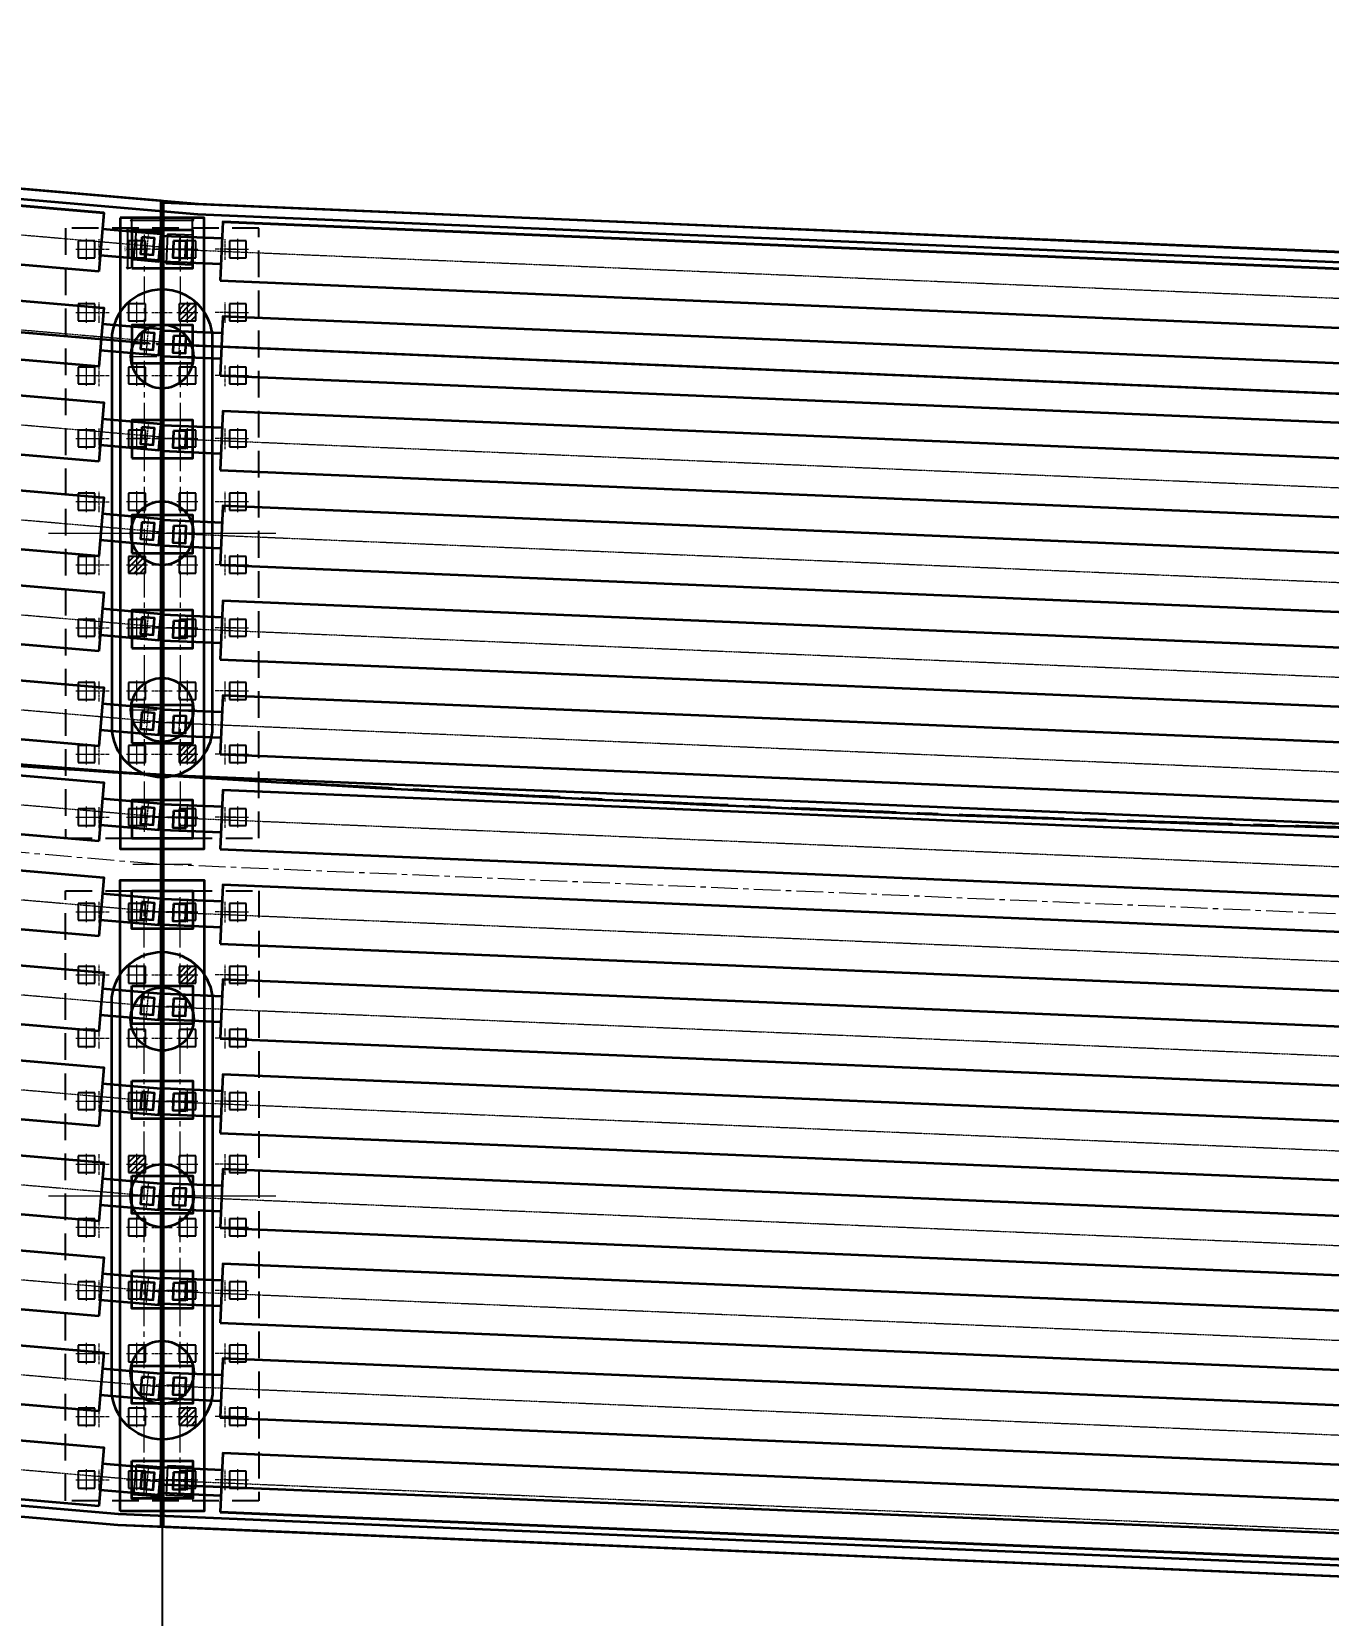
# Model space of a CAD drawing. Header units: millimetres. Extents: x 265754 to 14267433, y -6145605 to 2433772.
# Drawn here: x 6800423 to 6831254, y -614566 to -576919 of the extents above; entities that cross this region are included whole.
import ezdxf
from ezdxf import colors
from ezdxf.entities.mleader import LeaderData, LeaderLine
from ezdxf.math import Vec2, Vec3

# ---------------------------------------------------------------- set-up
doc = ezdxf.new("R2010")
doc.units = ezdxf.units.MM
for name, pattern in [('15-15', [6, 1.5, -3, 1.5]), ('CENTER', [50.8, 31.75, -6.35, 6.35, -6.35]), ('невидимая', [9.525, 6.35, -3.175]), ('осевая', [2, 1.25, -0.25, 0.25, -0.25])]:
    doc.linetypes.add(name, pattern=pattern)
for name, color, linetype, lineweight in [('1-Бетон', 106, 'Continuous', 35), ('1-Оси', 1, 'CENTER', 20), ('ИС_Выноски', 3, 'Continuous', 18), ('ИС_Ось', 3, 'осевая', 18)]:
    doc.layers.add(name, color=color, linetype=linetype, lineweight=lineweight)
doc.layers.add('_Defpoints', color=8, linetype='Continuous', plot=False)
for name, color, linetype in [('ИС_Невидимая', 4, 'невидимая'), ('Основное направление 30.05.Верх покрытия', 7, 'Continuous'), ('Основное направление 30.05.Ось трассы', 7, 'Continuous'), ('Петля 1 ось справа.Верх покрытия', 7, 'Continuous'), ('Штриховая', 7, 'Continuous')]:
    doc.layers.add(name, color=color, linetype=linetype)
doc.styles.add('0', font='isocpeur.ttf', dxfattribs={"width": 0.8, "oblique": 15})
doc.styles.add('ISOCPEUR', font='isocpeur.ttf', dxfattribs={"width": 0.8, "oblique": 15, "height": 2.5})
doc.dimstyles.new('М25', dxfattribs={"dimscale": 25, "dimtxt": 2.5, "dimasz": 2, "dimexe": 1, "dimexo": 1, "dimgap": 1, "dimtad": 1, "dimdec": 0, "dimtxsty": '0', "dimblk1": 'OBLIQUE', "dimblk2": 'OBLIQUE', "dimsah": 1, "dimcen": 2.5, "dimdle": 1, "dimclrd": 256, "dimclre": 256, "dimclrt": 256, "dimaunit": 1, "dimadec": 0, "dimazin": 0, "dimtfac": 0.75, "dimtdec": 0, "dimtmove": 1, "dimatfit": 2, "dimldrblk": 'OBLIQUE', "dimfxl": 1, "dimtolj": 1, "dimtzin": 0, "dimlwd": -1, "dimlwe": -1, "dimarcsym": 0})
pattern_1 = [(176.87772, (98.23885, -49.14669), (-0.00518798, -0.09510861), [])]
pattern_2 = [(176.87772, (101.905245, -44.24796), (-0.00518798, -0.09510861), [])]
pattern_3 = [(176.87772, (94.08722, -51.25713), (-0.00518798, -0.09510861), [])]

# ---------------------------------------------------------------- blocks, each defined once
blk = doc.blocks.new('дорога план')
at = {"layer": 'Основное направление 30.05.Верх покрытия', "color": 84, "flags": 128}
blk.add_lwpolyline([(-265125, 81028, 0.025264), (-191155, 52344, 0.186442), (374243, 80227)], format="xyb", dxfattribs=at)
at = {"layer": 'Основное направление 30.05.Верх покрытия', "color": 6, "flags": 128}
for points in [[(-265125, 77743, 0.024838), (-192097, 49496, 0.186005), (374243, 76946)], [(-265125, 67192, 0.023497), (-195127, 40334, 0.184624), (374243, 66407)], [(-265125, 63916, 0.023087), (-196068, 37485, 0.184202), (374243, 63136)]]:
    blk.add_lwpolyline(points, format="xyb", dxfattribs=at)
at = {"layer": 'Основное направление 30.05.Верх покрытия', "color": 5, "flags": 128}
for points in [[(-265125, 76921, 0.024735), (-192332, 48784, 0.185896), (374243, 76126)], [(374243, 67498, -0.184765), (-194813, 41283, -0.023634), (-265125, 68284, -0.023634)], [(-265125, 62822, 0.022954), (-196382, 36536, 0.184063), (374243, 62046)]]:
    blk.add_lwpolyline(points, format="xyb", dxfattribs=at)
at = {"layer": 'Основное направление 30.05.Ось трассы', "color": 1, "lineweight": 40, "flags": 128}
blk.add_lwpolyline([(-265125, 65117, 0.208487), (374243, 64335)], format="xyb", dxfattribs=at)
at = {"layer": 'Петля 1 ось справа.Верх покрытия', "color": 5, "linetype": '15-15', "flags": 128}
for points in [[(-265125, 72600, 0.024182), (-193572, 45033, 0.185328), (374243, 71810)], [(-265125, 58518, 0.022417), (-197623, 32786, 0.183514), (374243, 57743)]]:
    blk.add_lwpolyline(points, format="xyb", dxfattribs=at)
blk = doc.blocks.new('_None')
blk = doc.blocks.new('*U1424')
at = {"layer": 'ИС_Невидимая', "ltscale": 20}
blk.add_lwpolyline([(-0.2, -0.2), (0.2, -0.2), (0.2, 0.2), (-0.2, 0.2), (-0.2, -0.2)], dxfattribs=at)
at = {"layer": 'ИС_Ось', "ltscale": 50}
for points in [[(-0.25, 0), (0.25, 0)], [(0, -0.25), (0, 0.25)]]:
    blk.add_lwpolyline(points, dxfattribs=at)
blk = doc.blocks.new('*U1425')
at = {"color": 0, "linetype": 'ByBlock', "lineweight": -2, "transparency": 16777216}
for p in [(0, 0), (1.2, 0), (2.4, 0), (3.6, 0), (0, -1.5), (1.2, -1.5), (2.4, -1.5), (3.6, -1.5), (0, -3), (1.2, -3), (2.4, -3), (3.6, -3), (0, -4.5), (1.2, -4.5), (2.4, -4.5), (3.6, -4.5), (0, -6), (1.2, -6), (2.4, -6), (3.6, -6), (0, -7.5), (1.2, -7.5), (2.4, -7.5), (3.6, -7.5), (0, -9), (1.2, -9), (2.4, -9), (3.6, -9), (0, -10.5), (1.2, -10.5), (2.4, -10.5), (3.6, -10.5), (0, -12), (1.2, -12), (2.4, -12), (3.6, -12), (0, -13.5), (1.2, -13.5), (2.4, -13.5), (3.6, -13.5)]:
    blk.add_blockref('*U1424', p, dxfattribs=at)
blk = doc.blocks.new('*U1415')
at = {"layer": 'ИС_Невидимая', "ltscale": 20}
blk.add_lwpolyline([(-0.2, -0.2), (0.2, -0.2), (0.2, 0.2), (-0.2, 0.2), (-0.2, -0.2)], dxfattribs=at)
at = {"layer": 'ИС_Ось', "ltscale": 50}
for points in [[(-0.25, 0), (0.25, 0)], [(0, -0.25), (0, 0.25)]]:
    blk.add_lwpolyline(points, dxfattribs=at)
blk = doc.blocks.new('*U1436')
at = {"color": 0, "linetype": 'ByBlock', "lineweight": -2, "transparency": 16777216}
for p in [(0, 0), (1.2, 0), (2.4, 0), (3.6, 0), (0, -1.5), (1.2, -1.5), (2.4, -1.5), (3.6, -1.5), (0, -3), (1.2, -3), (2.4, -3), (3.6, -3), (0, -4.5), (1.2, -4.5), (2.4, -4.5), (3.6, -4.5), (0, -6), (1.2, -6), (2.4, -6), (3.6, -6), (0, -7.5), (1.2, -7.5), (2.4, -7.5), (3.6, -7.5), (0, -9), (1.2, -9), (2.4, -9), (3.6, -9), (0, -10.5), (1.2, -10.5), (2.4, -10.5), (3.6, -10.5), (0, -12), (1.2, -12), (2.4, -12), (3.6, -12), (0, -13.5), (1.2, -13.5), (2.4, -13.5), (3.6, -13.5)]:
    blk.add_blockref('*U1415', p, dxfattribs=at)
blk = doc.blocks.new('св поле кальм пл')
at = {"layer": 'Штриховая'}
h = blk.add_hatch(dxfattribs=at)
h.set_pattern_fill('ANSI31', color=256, scale=0.03)
h.set_pattern_definition(pattern_2)
h.paths.add_polyline_path([(30.663, -16.32), (30.396, -16.022), (30.098, -16.289), (30.366, -16.587)])
h = blk.add_hatch(dxfattribs=at)
h.set_pattern_fill('ANSI31', color=256, scale=0.03)
h.set_pattern_definition(pattern_1)
h.paths.add_polyline_path([(26.997, -21.219), (26.73, -20.921), (26.432, -21.188), (26.699, -21.486)])
h = blk.add_hatch(dxfattribs=at)
h.set_pattern_fill('ANSI31', color=256, scale=0.03)
h.set_pattern_definition(pattern_3)
h.paths.add_polyline_path([(22.845, -23.329), (22.578, -23.032), (22.28, -23.299), (22.547, -23.596)])
h = blk.add_hatch(dxfattribs=at)
h.set_pattern_fill('ANSI31', color=256, scale=0.03)
h.set_pattern_definition(pattern_3)
h.paths.add_polyline_path([(18.638, -27.101), (18.371, -26.803), (18.669, -26.536), (18.936, -26.834)])
h = blk.add_hatch(dxfattribs=at)
h.set_pattern_fill('ANSI31', color=256, scale=0.03)
h.set_pattern_definition(pattern_1)
h.paths.add_polyline_path([(16.089, -30.998), (15.822, -30.701), (16.12, -30.434), (16.387, -30.731)])
h = blk.add_hatch(dxfattribs=at)
h.set_pattern_fill('ANSI31', color=256, scale=0.03)
h.set_pattern_definition(pattern_2)
h.paths.add_polyline_path([(10.82, -34.11), (10.553, -33.812), (10.851, -33.545), (11.118, -33.843)])
at = {"layer": 'ИС_Невидимая', "ltscale": 0.1}
for points in [[(33.806, -17.129), (23.01, -26.808), (19.939, -23.383), (30.735, -13.704), (33.806, -17.129)], [(11.283, -37.322), (22.079, -27.643), (19.008, -24.218), (8.212, -33.897), (11.283, -37.322)]]:
    blk.add_lwpolyline(points, dxfattribs=at)
at = {"layer": 'ИС_Ось', "color": 1, "ltscale": 500}
blk.add_line((20.541, -24.992), (21.476, -26.034), dxfattribs=at)
at = {"layer": 'ИС_Ось', "color": 1, "lineweight": 40, "ltscale": 2, "true_color": 0xff0000, "flags": 128}
blk.add_lwpolyline([(34.634, -46.806, 0.046583), (-64.636, 63.963, 0.046583)], format="xyb", dxfattribs=at)
at = {"layer": 'ИС_Ось', "color": 1, "ltscale": 500}
for points in [[(32.27, -15.416), (21.082, -25.447)], [(28.408, -21.969), (25.337, -18.544)], [(9.747, -35.609), (20.935, -25.579)], [(16.681, -32.482), (13.61, -29.057)]]:
    blk.add_lwpolyline(points, dxfattribs=at)
at = {"color": 1, "rotation": 131.8774809}
for name, p in [('*U1436', (23.048, -26.102)), ('*U1425', (11.321, -36.616))]:
    blk.add_blockref(name, p, dxfattribs=at)
blk = doc.blocks.new('б33 план')
at = {"layer": '1-Бетон'}
blk.add_lwpolyline([(1400, 700), (31600, 700), (31600, -700), (1400, -700)], close=True, dxfattribs=at)
for points in [[(1400, 310), (0, 310), (0, -310), (1400, -310)], [(31600, 310), (33000, 310), (33000, -310), (31600, -310)]]:
    blk.add_lwpolyline(points, dxfattribs=at)
at = {"layer": 'ИС_Ось', "color": 3, "ltscale": 20}
for points in [[(0, 0), (33000, 0)], [(400, 310), (400, -310)], [(32600, 310), (32600, -310)]]:
    blk.add_lwpolyline(points, dxfattribs=at)
blk = doc.blocks.new('*U2154')
at = {"rotation": 182.4098864728825}
blk.add_blockref('б33 план', (16485, 694), dxfattribs=at)
blk = doc.blocks.new('*U2155')
at = {"layer": '_Defpoints', "color": 0, "linetype": 'ByBlock', "lineweight": -2, "transparency": 16777216}
for p in [(0, 0), (0, -2252), (0, -4504), (0, -6756), (0, -9008), (0, -11260), (0, -13512), (0, -15764), (0, -18016), (0, -20268), (0, -22520), (0, -24772), (0, -27024), (0, -29276)]:
    blk.add_blockref('*U2154', p, dxfattribs=at)
blk = doc.blocks.new('Б24 план')
at = {"layer": '1-Бетон'}
blk.add_lwpolyline([(1400, -700), (22600, -700), (22600, 700), (1400, 700)], close=True, dxfattribs=at)
for points in [[(1400, -310), (0, -310), (0, 310), (1400, 310)], [(22600, -310), (24000, -310), (24000, 310), (22600, 310)]]:
    blk.add_lwpolyline(points, dxfattribs=at)
at = {"layer": 'ИС_Ось', "color": 3, "ltscale": 20}
for points in [[(300, -310), (300, 310)], [(23700, -310), (23700, 310)], [(0, 0), (24000, 0)]]:
    blk.add_lwpolyline(points, dxfattribs=at)
blk = doc.blocks.new('*U2156')
at = {"rotation": 4.910079921255813}
blk.add_blockref('Б24 план', (-11956, -1027), dxfattribs=at)
blk = doc.blocks.new('*U2157')
at = {"layer": '_Defpoints', "color": 0, "linetype": 'ByBlock', "lineweight": -2, "transparency": 16777216}
for p in [(0, 0), (0, -2258), (0, -4516), (0, -6774), (0, -9032), (0, -11290), (0, -13548), (0, -15806), (0, -18064), (0, -20322), (0, -22580), (0, -24838), (0, -27096), (0, -29354)]:
    blk.add_blockref('*U2156', p, dxfattribs=at)
blk = doc.blocks.new('*U1367')
at = {"layer": '1-Бетон'}
blk.add_circle((0, 0), 750, dxfattribs=at)
blk = doc.blocks.new('*U1368')
at = {"layer": '1-Бетон', "color": 0, "linetype": 'ByBlock', "lineweight": -2, "transparency": 16777216}
for p in [(0, 0), (4200, 0), (8400, 0)]:
    blk.add_blockref('*U1367', p, dxfattribs=at)
blk = doc.blocks.new('*U1363')
at = {"layer": 'ИС_Ось', "ltscale": 500}
blk.add_line((0, -725), (0, 725), dxfattribs=at)
blk = doc.blocks.new('*U1364')
at = {"layer": '1-Бетон', "color": 0, "linetype": 'ByBlock', "lineweight": -2, "transparency": 16777216}
for p in [(0, 0), (2250, 0), (4500, 0), (6750, 0), (9000, 0), (11250, 0), (13500, 0)]:
    blk.add_blockref('*U1363', p, dxfattribs=at)
blk = doc.blocks.new('*U1365')
at = {"layer": 'ИС_Ось', "ltscale": 500}
blk.add_lwpolyline([(0, 500), (0, -1000)], dxfattribs=at)
blk = doc.blocks.new('*U1366')
at = {"color": 0, "linetype": 'ByBlock', "lineweight": -2, "transparency": 16777216}
for p in [(0, 0), (4200, 0), (8400, 0)]:
    blk.add_blockref('*U1365', p, dxfattribs=at)
blk = doc.blocks.new('*U1371')
at = {"layer": '1-Бетон'}
blk.add_circle((0, 0), 750, dxfattribs=at)
blk = doc.blocks.new('*U1372')
at = {"layer": '1-Бетон', "color": 0, "linetype": 'ByBlock', "lineweight": -2, "transparency": 16777216}
for p in [(0, 0), (4200, 0), (8400, 0)]:
    blk.add_blockref('*U1371', p, dxfattribs=at)
blk = doc.blocks.new('*U1369')
at = {"layer": 'ИС_Ось', "ltscale": 500}
blk.add_line((0, -725), (0, 725), dxfattribs=at)
blk = doc.blocks.new('*U1370')
at = {"layer": '1-Бетон', "color": 0, "linetype": 'ByBlock', "lineweight": -2, "transparency": 16777216}
for p in [(0, 0), (2250, 0), (4500, 0), (6750, 0), (9000, 0), (11250, 0), (13500, 0)]:
    blk.add_blockref('*U1369', p, dxfattribs=at)
blk = doc.blocks.new('_OBLIQUE')
at = {"color": 0, "linetype": 'ByBlock', "lineweight": -2}
blk.add_line((0.5, 0.5), (-0.5, -0.5), dxfattribs=at)
blk = doc.blocks.new('*D2160')
at = {"layer": '_Defpoints', "color": 2, "transparency": 16777216}
for p, q in [((6802776, -581403), (6804276, -581403)), ((6802801, -581617), (6802801, -581378)), ((6804251, -581617), (6804251, -581378))]:
    blk.add_line(p, q, dxfattribs=at)
at = {"layer": 'Defpoints', "color": 0, "transparency": 16777216}
for p in [(6802801, -581642), (6804251, -581403), (6804251, -581642)]:
    blk.add_point(p, dxfattribs=at)
at = {"layer": '_Defpoints', "color": 2, "transparency": 16777216, "xscale": 50, "yscale": 50, "zscale": 50, "rotation": 180}
blk.add_blockref('_OBLIQUE', (6802801, -581403), dxfattribs=at)
at = {"layer": '_Defpoints', "color": 2, "transparency": 16777216, "xscale": 50, "yscale": 50, "zscale": 50}
blk.add_blockref('_OBLIQUE', (6804251, -581403), dxfattribs=at)
at = {"layer": '_Defpoints', "color": 2, "transparency": 16777216, "insert": (6803526, -581347), "char_height": 62.5, "attachment_point": 5, "style": '0'}
blk.add_mtext('\\A1;1450', dxfattribs=at)
blk = doc.blocks.new('*D2161')
at = {"layer": '_Defpoints', "color": 2, "transparency": 16777216}
for p, q in [((6802776, -581642), (6802678, -581642)), ((6802703, -581617), (6802703, -582567)), ((6802776, -582542), (6802678, -582542))]:
    blk.add_line(p, q, dxfattribs=at)
at = {"layer": 'Defpoints', "color": 0, "transparency": 16777216}
for p in [(6802801, -581642), (6802703, -582542), (6802801, -582542)]:
    blk.add_point(p, dxfattribs=at)
at = {"layer": '_Defpoints', "color": 2, "transparency": 16777216, "xscale": 50, "yscale": 50, "zscale": 50}
for p, rotation in [((6802703, -581642), 90), ((6802703, -582542), 270)]:
    blk.add_blockref('_OBLIQUE', p, dxfattribs=dict(at, rotation=rotation))
at = {"layer": '_Defpoints', "color": 2, "transparency": 16777216, "insert": (6802647, -582092), "char_height": 62.5, "attachment_point": 5, "rotation": 90, "style": '0'}
blk.add_mtext('\\A1;900', dxfattribs=at)
blk = doc.blocks.new('мост план кальмиус')
at = {"layer": 'ИС_Выноски'}
ml = blk.add_multileader_mtext('Standard', dxfattribs=at)
ml.set_content('Ось опоры ОП2 \\PПК 70+5,09', color=256, style='ISOCPEUR')
ml.set_leader_properties(color=256, linetype='ByLayer')
ml.set_arrow_properties(name='NONE')
ml.build(insert=Vec2(0, 0))
ml.multileader.update_dxf_attribs({"text_left_attachment_type": 6, "text_right_attachment_type": 6, "dogleg_length": 0.36, "arrow_head_size": 600, "scale": 200})
ctx = ml.context
ctx.base_point, ctx.scale, ctx.char_height, ctx.arrow_head_size, ctx.landing_gap_size, ctx.plane_origin, ctx.plane_x_axis, ctx.plane_y_axis = Vec3(-49547.1, -28758.8), 200, 1200, 600, 125, Vec3(-42551.4, -9400.5), Vec3(0, 1), Vec3(-1, 0)
ctx.left_attachment, ctx.right_attachment, ctx.text_align_type = 6, 6, 1
notes = []
notes.append((ctx, [(1, (1, 1, 0), (-49547.1, -19064.7), (0, -1), 161, [(1, [(-49547.1, -16236.4)], 0, [])])]))
ctx.mtext.insert, ctx.mtext.text_direction, ctx.mtext.rotation, ctx.mtext.width, ctx.mtext.alignment, ctx.mtext.flow_direction = Vec3(-50987.1, -23992.3), Vec3(0, 1), 1.5707963, 12285.253, 2, 5
for ctx, leaders in notes:
    for number, flags, end, landing, length, lines in leaders:
        leader = LeaderData()
        leader.index, (leader.has_last_leader_line, leader.has_dogleg_vector, leader.attachment_direction) = number, flags
        leader.last_leader_point, leader.dogleg_vector, leader.dogleg_length = Vec3(end), Vec3(landing), length
        for number, points, colour, breaks in lines:
            line = LeaderLine()
            line.index, line.vertices, line.color, line.breaks = number, Vec3.list(points), colors.encode_raw_color(colour), breaks
            leader.lines.append(line)
        ctx.leaders.append(leader)

msp = doc.modelspace()

# ---------------------------------------------------------------- linework, layer by layer
at = {"layer": '1-Бетон', "color": 4}
for points in [[(6803501.425, -580938.1323), (6779525.5592, -578878.4265), (6779525.5592, -610440.5297), (6802469.65, -612411.5983), (6803501.425, -612455.0209), (6803501.425, -580938.1323)], [(6802139.9436, -581222.6442), (6781017.7422, -579408.0894)], [(6836522.2504, -582366.7639), (6803551.425, -580991.8639), (6803551.425, -612457.1251), (6836177.1966, -613830.1897), (6836522.2504, -613829.3684), (6836522.2504, -582366.7639)], [(6803214.6911, -584329.5702), (6779238.8253, -582269.8644)], [(6803393.0175, -584338.189), (6836509.1209, -585731.9037)], [(6779571.5768, -592745.9091), (6803500.4576, -594592.1653)], [(6836522.2504, -595958.2337), (6803550.4091, -594595.2649)]]:
    msp.add_lwpolyline(points, dxfattribs=at)
at = {"layer": '1-Бетон'}
for points in [[(6779525.5592, -578878.4265), (6804390.0413, -581014.4711), (6836841.2633, -582380.1897), (6869303.2375, -582380.1897), (6901754.4595, -581014.4711), (6926618.9416, -578878.4265)], [(6868172.6887, -582630.1897), (6836836.0049, -582630.1897), (6804374.0786, -581264.0206), (6779525.5592, -579129.3473)], [(6804966.611, -581439.0903), (6835140.411, -582708.9629)], [(6802020.1145, -596165.5066), (6797301.2042, -595760.117)], [(6926618.9416, -610189.6088), (6903658.8881, -612162.0488), (6869962.0458, -613580.1897), (6836182.455, -613580.1897), (6802485.6126, -612162.0488), (6779525.5592, -610189.6088)], [(6802020.1145, -611971.5066), (6780897.9131, -610156.9518)], [(6779525.5592, -610440.5297), (6802469.65, -612411.5983), (6836177.1966, -613830.1897), (6869967.3041, -613830.1897), (6903674.8508, -612411.5983), (6926618.9416, -610440.5297)], [(6836563.6054, -612830.2239), (6803591.8126, -611465.5082)], [(6835080.4515, -613383.6788), (6804907.1607, -612113.8276)]]:
    msp.add_lwpolyline(points, dxfattribs=at)
at = {"layer": '1-Бетон', "color": 3}
for points in [[(6802525.7753, -581342.2601), (6802525.7753, -596342.2601), (6804525.8414, -596342.2601), (6804525.8414, -581342.2601)], [(6802525.5871, -612092.7267), (6802525.9635, -597092.5489), (6804526.0296, -597091.5708), (6804525.6532, -612091.7486)]]:
    msp.add_lwpolyline(points, close=True, dxfattribs=at)
at = {"layer": '1-Бетон', "color": 5}
for points in [[(6802801.425, -582541.9045), (6804251.425, -582541.9045), (6804251.425, -581641.9045), (6802801.425, -581641.9045), (6802801.425, -582541.9045)], [(6803043.6612, -581802.122), (6803009.4243, -582200.6541), (6803308.3234, -582226.3317), (6803342.5603, -581827.7996), (6803043.6612, -581802.122)], [(6803796.604, -581890.2928), (6803779.7848, -582289.9391), (6804079.5195, -582302.5535), (6804096.3387, -581902.9072), (6803796.604, -581890.2928)], [(6802801.425, -584799.9045), (6804251.425, -584799.9045), (6804251.425, -583899.9045), (6802801.425, -583899.9045), (6802801.425, -584799.9045)], [(6803043.6612, -584060.122), (6803009.4243, -584458.6541), (6803308.3234, -584484.3317), (6803342.5603, -584085.7996), (6803043.6612, -584060.122)], [(6803796.604, -584148.2928), (6803779.7848, -584547.9391), (6804079.5195, -584560.5535), (6804096.3387, -584160.9072), (6803796.604, -584148.2928)], [(6802801.425, -587057.9045), (6804251.425, -587057.9045), (6804251.425, -586157.9045), (6802801.425, -586157.9045), (6802801.425, -587057.9045)], [(6803043.6612, -586318.122), (6803009.4243, -586716.6541), (6803308.3234, -586742.3317), (6803342.5603, -586343.7996), (6803043.6612, -586318.122)], [(6803796.604, -586406.2928), (6803779.7848, -586805.9391), (6804079.5195, -586818.5535), (6804096.3387, -586418.9072), (6803796.604, -586406.2928)], [(6802801.425, -589315.9045), (6804251.425, -589315.9045), (6804251.425, -588415.9045), (6802801.425, -588415.9045), (6802801.425, -589315.9045)], [(6803043.6612, -588576.122), (6803009.4243, -588974.6541), (6803308.3234, -589000.3317), (6803342.5603, -588601.7996), (6803043.6612, -588576.122)], [(6803796.604, -588664.2928), (6803779.7848, -589063.9391), (6804079.5195, -589076.5535), (6804096.3387, -588676.9072), (6803796.604, -588664.2928)], [(6802801.425, -591573.9045), (6804251.425, -591573.9045), (6804251.425, -590673.9045), (6802801.425, -590673.9045), (6802801.425, -591573.9045)], [(6803043.6612, -590834.122), (6803009.4243, -591232.6541), (6803308.3234, -591258.3317), (6803342.5603, -590859.7996), (6803043.6612, -590834.122)], [(6803796.604, -590922.2928), (6803779.7848, -591321.9391), (6804079.5195, -591334.5535), (6804096.3387, -590934.9072), (6803796.604, -590922.2928)], [(6802801.425, -593831.9045), (6804251.425, -593831.9045), (6804251.425, -592931.9045), (6802801.425, -592931.9045), (6802801.425, -593831.9045)], [(6803043.6612, -593092.122), (6803009.4243, -593490.6541), (6803308.3234, -593516.3317), (6803342.5603, -593117.7996), (6803043.6612, -593092.122)], [(6803796.604, -593180.2928), (6803779.7848, -593579.9391), (6804079.5195, -593592.5535), (6804096.3387, -593192.9072), (6803796.604, -593180.2928)], [(6802801.425, -596089.9045), (6804251.425, -596089.9045), (6804251.425, -595189.9045), (6802801.425, -595189.9045), (6802801.425, -596089.9045)], [(6803043.6612, -595350.122), (6803009.4243, -595748.6541), (6803308.3234, -595774.3317), (6803342.5603, -595375.7996), (6803043.6612, -595350.122)], [(6803796.604, -595438.2928), (6803779.7848, -595837.9391), (6804079.5195, -595850.5535), (6804096.3387, -595450.9072), (6803796.604, -595438.2928)], [(6802801.425, -597343.9045), (6804251.425, -597343.9045), (6804251.425, -598243.9045), (6802801.425, -598243.9045), (6802801.425, -597343.9045)], [(6803043.6612, -597608.122), (6803009.4243, -598006.6541), (6803308.3234, -598032.3317), (6803342.5603, -597633.7996), (6803043.6612, -597608.122)], [(6803796.604, -597654.2928), (6803779.7848, -598053.9391), (6804079.5195, -598066.5535), (6804096.3387, -597666.9072), (6803796.604, -597654.2928)], [(6802801.425, -599601.9045), (6804251.425, -599601.9045), (6804251.425, -600501.9045), (6802801.425, -600501.9045), (6802801.425, -599601.9045)], [(6803043.6612, -599866.122), (6803009.4243, -600264.6541), (6803308.3234, -600290.3317), (6803342.5603, -599891.7996), (6803043.6612, -599866.122)], [(6803796.604, -599906.2928), (6803779.7848, -600305.9391), (6804079.5195, -600318.5535), (6804096.3387, -599918.9072), (6803796.604, -599906.2928)], [(6802801.425, -601859.9045), (6804251.425, -601859.9045), (6804251.425, -602759.9045), (6802801.425, -602759.9045), (6802801.425, -601859.9045)], [(6803043.6612, -602124.122), (6803009.4243, -602522.6541), (6803308.3234, -602548.3317), (6803342.5603, -602149.7996), (6803043.6612, -602124.122)], [(6803796.604, -602158.2928), (6803779.7848, -602557.9391), (6804079.5195, -602570.5535), (6804096.3387, -602170.9072), (6803796.604, -602158.2928)], [(6802801.425, -604117.9045), (6804251.425, -604117.9045), (6804251.425, -605017.9045), (6802801.425, -605017.9045), (6802801.425, -604117.9045)], [(6803043.6612, -604382.122), (6803009.4243, -604780.6541), (6803308.3234, -604806.3317), (6803342.5603, -604407.7996), (6803043.6612, -604382.122)], [(6803796.604, -604410.2928), (6803779.7848, -604809.9391), (6804079.5195, -604822.5535), (6804096.3387, -604422.9072), (6803796.604, -604410.2928)], [(6802801.425, -606375.9045), (6804251.425, -606375.9045), (6804251.425, -607275.9045), (6802801.425, -607275.9045), (6802801.425, -606375.9045)], [(6803043.6612, -606640.122), (6803009.4243, -607038.6541), (6803308.3234, -607064.3317), (6803342.5603, -606665.7996), (6803043.6612, -606640.122)], [(6803796.604, -606662.2928), (6803779.7848, -607061.9391), (6804079.5195, -607074.5535), (6804096.3387, -606674.9072), (6803796.604, -606662.2928)], [(6802801.425, -608633.9045), (6804251.425, -608633.9045), (6804251.425, -609533.9045), (6802801.425, -609533.9045), (6802801.425, -608633.9045)], [(6803043.6612, -608898.122), (6803009.4243, -609296.6541), (6803308.3234, -609322.3317), (6803342.5603, -608923.7996), (6803043.6612, -608898.122)], [(6803796.604, -608914.2928), (6803779.7848, -609313.9391), (6804079.5195, -609326.5535), (6804096.3387, -608926.9072), (6803796.604, -608914.2928)], [(6802801.425, -610891.9045), (6804251.425, -610891.9045), (6804251.425, -611791.9045), (6802801.425, -611791.9045), (6802801.425, -610891.9045)], [(6803043.6612, -611156.122), (6803009.4243, -611554.6541), (6803308.3234, -611580.3317), (6803342.5603, -611181.7996), (6803043.6612, -611156.122)], [(6803796.604, -611166.2928), (6803779.7848, -611565.9391), (6804079.5195, -611578.5535), (6804096.3387, -611178.9072), (6803796.604, -611166.2928)]]:
    msp.add_lwpolyline(points, dxfattribs=at)
at = {"layer": '1-Бетон', "elevation": -5778.159}
for points in [[(6802326.4891, -584242.5938), (6802326.4891, -593442.53, 0.9958479419), (6804726.4891, -593442.53), (6804726.4891, -584242.5938, 0.9958479419)], [(6802326.4891, -609192.2152), (6802326.4891, -599992.279, -0.9958479419), (6804726.4891, -599992.279), (6804726.4891, -609192.2152, -0.9958479419)]]:
    msp.add_lwpolyline(points, format="xyb", close=True, dxfattribs=at)
at = {"layer": '1-Бетон', "color": 1}
msp.add_arc((6853073.4951, 203871.9588), 800001.3732, 266.0846828165, 273.246619114, dxfattribs=at)
at = {"layer": '1-Оси', "color": 1, "ltscale": 20}
msp.add_lwpolyline([(6926618.9416, -594659.6217), (6902746.4591, -596710.4462), (6869622.2208, -598105.1909), (6836502.7045, -598104.3667), (6803398.0417, -596710.4462), (6779525.5592, -594659.6217)], dxfattribs=at)
at = {"layer": '_Defpoints', "color": 2}
for points in [[(6802907.0505, -581639.8336), (6802847.136, -582337.2648), (6803444.9341, -582388.6201), (6803504.8487, -581691.1889)], [(6803653.0439, -581734.1183), (6803623.6102, -582433.4992), (6804223.0796, -582458.728), (6804252.5132, -581759.3471)], [(6802907.0505, -610993.8336), (6802847.136, -611691.2648), (6803444.9341, -611742.6201), (6803504.8487, -611045.1889)], [(6803653.0439, -611010.1183), (6803623.6102, -611709.4992), (6804223.0796, -611734.728), (6804252.5132, -611035.3471)]]:
    msp.add_lwpolyline(points, close=True, dxfattribs=at)
at = {"layer": '_Defpoints', "lineweight": 40, "flags": 128}
msp.add_lwpolyline([(6538752.5302, -589636.0559, 0.2084871919), (7167131.0908, -589750.8949, 0.2084871919)], format="xyb", dxfattribs=at)
at = {"layer": 'ИС_Ось', "color": 1, "ltscale": 500}
msp.add_line((6804226.425, -596716.9045), (6802826.425, -596716.9045), dxfattribs=at)
for points in [[(6803526.425, -581068.0336), (6803526.425, -596618.2649)], [(6800826.425, -588842.2601), (6806226.425, -588842.2601)], [(6803526.425, -612365.7754), (6803526.425, -596815.5441)], [(6800826.425, -604591.6597), (6806226.425, -604591.6597)]]:
    msp.add_lwpolyline(points, dxfattribs=at)
at = {"layer": 'ИС_Ось', "ltscale": 50}
for points in [[(6802026.6247, -582342.856), (6802026.6247, -581842.856)], [(6803526.6247, -582342.856), (6803526.6247, -581842.856)], [(6805026.2245, -582342.856), (6805026.2245, -581842.856)], [(6801776.6247, -582092.856), (6802276.6247, -582092.856)], [(6803276.6247, -582092.856), (6803776.6247, -582092.856)], [(6805276.2245, -582092.856), (6804776.2245, -582092.856)], [(6802026.6247, -583842.856), (6802026.6247, -583342.856)], [(6803526.6247, -583842.856), (6803526.6247, -583342.856)], [(6805026.2245, -583842.856), (6805026.2245, -583342.856)], [(6801776.6247, -583592.856), (6802276.6247, -583592.856)], [(6803276.6247, -583592.856), (6803776.6247, -583592.856)], [(6805276.2245, -583592.856), (6804776.2245, -583592.856)], [(6802026.6251, -585342.9714), (6802026.6251, -584842.9714)], [(6803526.6251, -585342.9714), (6803526.6251, -584842.9714)], [(6805026.2249, -585342.9714), (6805026.2249, -584842.9714)], [(6801776.6251, -585092.9714), (6802276.6251, -585092.9714)], [(6803276.6251, -585092.9714), (6803776.6251, -585092.9714)], [(6805276.2249, -585092.9714), (6804776.2249, -585092.9714)], [(6802026.6251, -586842.9714), (6802026.6251, -586342.9714)], [(6803526.6251, -586842.9714), (6803526.6251, -586342.9714)], [(6805026.2249, -586842.9714), (6805026.2249, -586342.9714)], [(6801776.6251, -586592.9714), (6802276.6251, -586592.9714)], [(6803276.6251, -586592.9714), (6803776.6251, -586592.9714)], [(6805276.2249, -586592.9714), (6804776.2249, -586592.9714)], [(6802026.6251, -588342.9714), (6802026.6251, -587842.9714)], [(6803526.6251, -588342.9714), (6803526.6251, -587842.9714)], [(6805026.2249, -588342.9714), (6805026.2249, -587842.9714)], [(6801776.6251, -588092.9714), (6802276.6251, -588092.9714)], [(6803276.6251, -588092.9714), (6803776.6251, -588092.9714)], [(6805276.2249, -588092.9714), (6804776.2249, -588092.9714)], [(6802026.6251, -589842.9714), (6802026.6251, -589342.9714)], [(6803526.6251, -589842.9714), (6803526.6251, -589342.9714)], [(6805026.2249, -589842.9714), (6805026.2249, -589342.9714)], [(6801776.6251, -589592.9714), (6802276.6251, -589592.9714)], [(6803276.6251, -589592.9714), (6803776.6251, -589592.9714)], [(6805276.2249, -589592.9714), (6804776.2249, -589592.9714)], [(6802026.6247, -591342.856), (6802026.6247, -590842.856)], [(6803526.6247, -591342.856), (6803526.6247, -590842.856)], [(6805026.2245, -591342.856), (6805026.2245, -590842.856)], [(6801776.6247, -591092.856), (6802276.6247, -591092.856)], [(6803276.6247, -591092.856), (6803776.6247, -591092.856)], [(6805276.2245, -591092.856), (6804776.2245, -591092.856)], [(6802026.6247, -592842.856), (6802026.6247, -592342.856)], [(6803526.6247, -592842.856), (6803526.6247, -592342.856)], [(6805026.2245, -592842.856), (6805026.2245, -592342.856)], [(6801776.6247, -592592.856), (6802276.6247, -592592.856)], [(6803276.6247, -592592.856), (6803776.6247, -592592.856)], [(6805276.2245, -592592.856), (6804776.2245, -592592.856)], [(6802026.1242, -594342.9714), (6802026.1242, -593842.9714)], [(6803526.1242, -594342.9714), (6803526.1242, -593842.9714)], [(6805025.724, -594342.9714), (6805025.724, -593842.9714)], [(6801776.1242, -594092.9714), (6802276.1242, -594092.9714)], [(6803276.1242, -594092.9714), (6803776.1242, -594092.9714)], [(6805275.724, -594092.9714), (6804775.724, -594092.9714)], [(6802026.6247, -595842.856), (6802026.6247, -595342.856)], [(6803526.6247, -595842.856), (6803526.6247, -595342.856)], [(6805026.2245, -595842.856), (6805026.2245, -595342.856)], [(6801776.6247, -595592.856), (6802276.6247, -595592.856)], [(6803276.6247, -595592.856), (6803776.6247, -595592.856)], [(6805276.2245, -595592.856), (6804776.2245, -595592.856)], [(6802026.6251, -598093.2601), (6802026.6251, -597593.2601)], [(6803526.6251, -598093.2601), (6803526.6251, -597593.2601)], [(6805026.2249, -598093.2601), (6805026.2249, -597593.2601)], [(6801776.6251, -597843.2601), (6802276.6251, -597843.2601)], [(6803276.6251, -597843.2601), (6803776.6251, -597843.2601)], [(6805276.2249, -597843.2601), (6804776.2249, -597843.2601)], [(6802026.6247, -599593.1447), (6802026.6247, -599093.1447)], [(6803526.6247, -599593.1447), (6803526.6247, -599093.1447)], [(6805026.2245, -599593.1447), (6805026.2245, -599093.1447)], [(6801776.6247, -599343.1447), (6802276.6247, -599343.1447)], [(6803276.6247, -599343.1447), (6803776.6247, -599343.1447)], [(6805276.2245, -599343.1447), (6804776.2245, -599343.1447)], [(6801776.6247, -600843.1447), (6802276.6247, -600843.1447)], [(6802026.6247, -601093.1447), (6802026.6247, -600593.1447)], [(6803276.6247, -600843.1447), (6803776.6247, -600843.1447)], [(6803526.6247, -601093.1447), (6803526.6247, -600593.1447)], [(6805276.2245, -600843.1447), (6804776.2245, -600843.1447)], [(6805026.2245, -601093.1447), (6805026.2245, -600593.1447)], [(6801776.6251, -602343.2601), (6802276.6251, -602343.2601)], [(6802026.6251, -602593.2601), (6802026.6251, -602093.2601)], [(6803276.6251, -602343.2601), (6803776.6251, -602343.2601)], [(6803526.6251, -602593.2601), (6803526.6251, -602093.2601)], [(6805276.2249, -602343.2601), (6804776.2249, -602343.2601)], [(6805026.2249, -602593.2601), (6805026.2249, -602093.2601)], [(6801776.6251, -603843.2601), (6802276.6251, -603843.2601)], [(6802026.6251, -604093.2601), (6802026.6251, -603593.2601)], [(6803276.6251, -603843.2601), (6803776.6251, -603843.2601)], [(6803526.6251, -604093.2601), (6803526.6251, -603593.2601)], [(6805276.2249, -603843.2601), (6804776.2249, -603843.2601)], [(6805026.2249, -604093.2601), (6805026.2249, -603593.2601)], [(6801776.6251, -605343.2601), (6802276.6251, -605343.2601)], [(6802026.6251, -605593.2601), (6802026.6251, -605093.2601)], [(6803276.6251, -605343.2601), (6803776.6251, -605343.2601)], [(6803526.6251, -605593.2601), (6803526.6251, -605093.2601)], [(6805276.2249, -605343.2601), (6804776.2249, -605343.2601)], [(6805026.2249, -605593.2601), (6805026.2249, -605093.2601)], [(6801776.6251, -606843.2601), (6802276.6251, -606843.2601)], [(6802026.6251, -607093.2601), (6802026.6251, -606593.2601)], [(6803276.6251, -606843.2601), (6803776.6251, -606843.2601)], [(6803526.6251, -607093.2601), (6803526.6251, -606593.2601)], [(6805276.2249, -606843.2601), (6804776.2249, -606843.2601)], [(6805026.2249, -607093.2601), (6805026.2249, -606593.2601)], [(6801776.6251, -608343.2601), (6802276.6251, -608343.2601)], [(6802026.6251, -608593.2601), (6802026.6251, -608093.2601)], [(6803276.6251, -608343.2601), (6803776.6251, -608343.2601)], [(6803526.6251, -608593.2601), (6803526.6251, -608093.2601)], [(6805276.2249, -608343.2601), (6804776.2249, -608343.2601)], [(6805026.2249, -608593.2601), (6805026.2249, -608093.2601)], [(6801776.6247, -609843.1447), (6802276.6247, -609843.1447)], [(6802026.6247, -610093.1447), (6802026.6247, -609593.1447)], [(6803276.6247, -609843.1447), (6803776.6247, -609843.1447)], [(6803526.6247, -610093.1447), (6803526.6247, -609593.1447)], [(6805276.2245, -609843.1447), (6804776.2245, -609843.1447)], [(6805026.2245, -610093.1447), (6805026.2245, -609593.1447)], [(6801776.6251, -611343.2601), (6802276.6251, -611343.2601)], [(6802026.6251, -611593.2601), (6802026.6251, -611093.2601)], [(6803276.6251, -611343.2601), (6803776.6251, -611343.2601)], [(6803526.6251, -611593.2601), (6803526.6251, -611093.2601)], [(6805276.2249, -611343.2601), (6804776.2249, -611343.2601)], [(6805026.2249, -611593.2601), (6805026.2249, -611093.2601)]]:
    msp.add_lwpolyline(points, dxfattribs=at)
at = {"layer": 'ИС_Ось', "ltscale": 500, "elevation": 5778.159}
for points in [[(6803101.425, -581741.9045), (6803101.425, -595941.9045)], [(6803101.425, -611692.9045), (6803101.425, -597492.9045)]]:
    msp.add_lwpolyline(points, dxfattribs=at)
at = {"layer": 'ИС_Ось', "ltscale": 500}
for points in [[(6803951.425, -581741.9045), (6803951.425, -595941.9045)], [(6803951.425, -611692.9045), (6803951.425, -597492.9045)]]:
    msp.add_lwpolyline(points, dxfattribs=at)
at = {"layer": 'Основное направление 30.05.Ось трассы', "color": 2, "lineweight": 40, "true_color": 0xf1eb1f, "flags": 128}
msp.add_lwpolyline([(6538152.8717, -591010.9776, 0.2084871919), (7167730.2467, -591126.0357, 0.2084871919)], format="xyb", dxfattribs=at)
at = {"layer": 'Основное направление 30.05.Ось трассы', "color": 1, "lineweight": 40, "flags": 128}
msp.add_lwpolyline([(6533255.6608, -602239.5049, 0.2084871919), (7172623.3532, -602356.3522)], format="xyb", dxfattribs=at)

# ---------------------------------------------------------------- block references
at = {"rotation": 0.05956409231201451}
msp.add_blockref('дорога план', (6798447.7567, -667080.4588), dxfattribs=at)
at = {"xscale": -1, "rotation": 90}
msp.add_blockref('*U1366', (6803276.425, -584642.2601), dxfattribs=at)
at = {"layer": '1-Бетон'}
msp.add_blockref('мост план кальмиус', (6853073.53, -668947.9294), dxfattribs=at)
at = {"layer": '1-Бетон', "color": 1, "xscale": 999.9999999999985, "yscale": 999.9999999999985, "zscale": 999.9999999999985, "rotation": 228.1225190970572}
msp.add_blockref('св поле кальм пл', (6836546.8121, -598105.1897), dxfattribs=at)
at = {"layer": '1-Бетон', "xscale": -1, "rotation": 90}
for name, p in [('*U1370', (6803526.425, -582091.9045)), ('*U1372', (6803526.425, -584642.2601))]:
    msp.add_blockref(name, p, dxfattribs=at)
at = {"layer": '1-Бетон', "rotation": 90}
for name, p in [('*U1364', (6803526.425, -611341.6597)), ('*U1368', (6803526.425, -608791.6597))]:
    msp.add_blockref(name, p, dxfattribs=at)
at = {"layer": '_Defpoints', "xscale": -1}
for name, p in [('*U2157', (6791518.9284, -581012.798)), ('*U2155', (6820023.8227, -582773.3968))]:
    msp.add_blockref(name, p, dxfattribs=at)

# ---------------------------------------------------------------- dimensions: what is measured, and where the dimension line sits
at = {"layer": '_Defpoints', "color": 2}
for base, p2, angle, picture, middle in [((6802702.8125, -582541.9045), (6802801.425, -582541.9045), 90.00002423, '*D2161', (6802646.5625, -582091.9045)), ((6804251.425, -581403.4201), (6804251.425, -581641.9045), 0.00002421, '*D2160', (6803526.425, -581347.1701))]:
    dim = msp.add_linear_dim(base=base, p1=(6802801.425, -581641.9045), p2=p2, angle=angle, dimstyle='М25', override={"dimclrd": 2, "dimclre": 2, "dimclrt": 2}, dxfattribs=at)
    dim.commit()
    dim.dimension.update_dxf_attribs({"geometry": picture, "text_midpoint": middle})

# ---------------------------------------------------------------- leaders
at = {"layer": 'ИС_Выноски'}
ml = msp.add_multileader_mtext('Standard', dxfattribs=at)
ml.set_content('Ось опоры ОП2 \\PПК 70+5,09', color=256, style='ISOCPEUR')
ml.set_leader_properties(color=256, linetype='ByLayer')
ml.set_arrow_properties(name='NONE')
ml.build(insert=Vec2(0, 0))
ml.multileader.update_dxf_attribs({"text_left_attachment_type": 6, "text_right_attachment_type": 6, "dogleg_length": 0.36, "arrow_head_size": 600, "scale": 200})
ctx = ml.context
ctx.base_point, ctx.scale, ctx.char_height, ctx.arrow_head_size, ctx.landing_gap_size, ctx.plane_origin, ctx.plane_x_axis, ctx.plane_y_axis = Vec3(6803526.425, -499063.6887), 200, 1200, 600, 125, Vec3(6810522.1015, -479705.4074), Vec3(0, 1), Vec3(-1, 0)
ctx.left_attachment, ctx.right_attachment, ctx.text_align_type = 6, 6, 1
notes = []
notes.append((ctx, [(1, (1, 1, 0), (6803526.425, -489369.5689), (0, -1), 161.0417, [(1, [(6803526.425, -486541.2457)], 0, [])])]))
ctx.mtext.insert, ctx.mtext.text_direction, ctx.mtext.rotation, ctx.mtext.width, ctx.mtext.alignment, ctx.mtext.flow_direction = Vec3(6802086.425, -494297.1497), Vec3(0, 1), 1.5707963268, 12285.253308, 2, 5
ml = msp.add_multileader_mtext('Standard', dxfattribs=at)
ml.set_content('Ось опоры ОП2 \\PПК 70+5,09', color=256, style='ISOCPEUR')
ml.set_leader_properties(color=256, linetype='ByLayer')
ml.set_arrow_properties(name='NONE')
ml.build(insert=Vec2(0, 0))
ml.multileader.update_dxf_attribs({"text_left_attachment_type": 6, "text_right_attachment_type": 6, "dogleg_length": 0.36, "arrow_head_size": 600, "scale": 200})
ctx = ml.context
ctx.base_point, ctx.scale, ctx.char_height, ctx.arrow_head_size, ctx.landing_gap_size, ctx.plane_origin, ctx.plane_x_axis, ctx.plane_y_axis = Vec3(6803526.425, -624888.2184), 200, 1200, 600, 125, Vec3(6810522.1015, -605529.9371), Vec3(0, 1), Vec3(-1, 0)
ctx.left_attachment, ctx.right_attachment, ctx.text_align_type = 6, 6, 1
notes.append((ctx, [(1, (1, 1, 0), (6803526.425, -615194.0986), (0, -1), 161.0417, [(1, [(6803526.425, -612365.7754)], 0, [])])]))
ctx.mtext.insert, ctx.mtext.text_direction, ctx.mtext.rotation, ctx.mtext.width, ctx.mtext.alignment, ctx.mtext.flow_direction = Vec3(6802086.425, -620121.6793), Vec3(0, 1), 1.5707963268, 12285.253308, 2, 5
for ctx, leaders in notes:
    for number, flags, end, landing, length, lines in leaders:
        leader = LeaderData()
        leader.index, (leader.has_last_leader_line, leader.has_dogleg_vector, leader.attachment_direction) = number, flags
        leader.last_leader_point, leader.dogleg_vector, leader.dogleg_length = Vec3(end), Vec3(landing), length
        for number, points, colour, breaks in lines:
            line = LeaderLine()
            line.index, line.vertices, line.color, line.breaks = number, Vec3.list(points), colors.encode_raw_color(colour), breaks
            leader.lines.append(line)
        ctx.leaders.append(leader)

doc.saveas('drawing.dxf')
